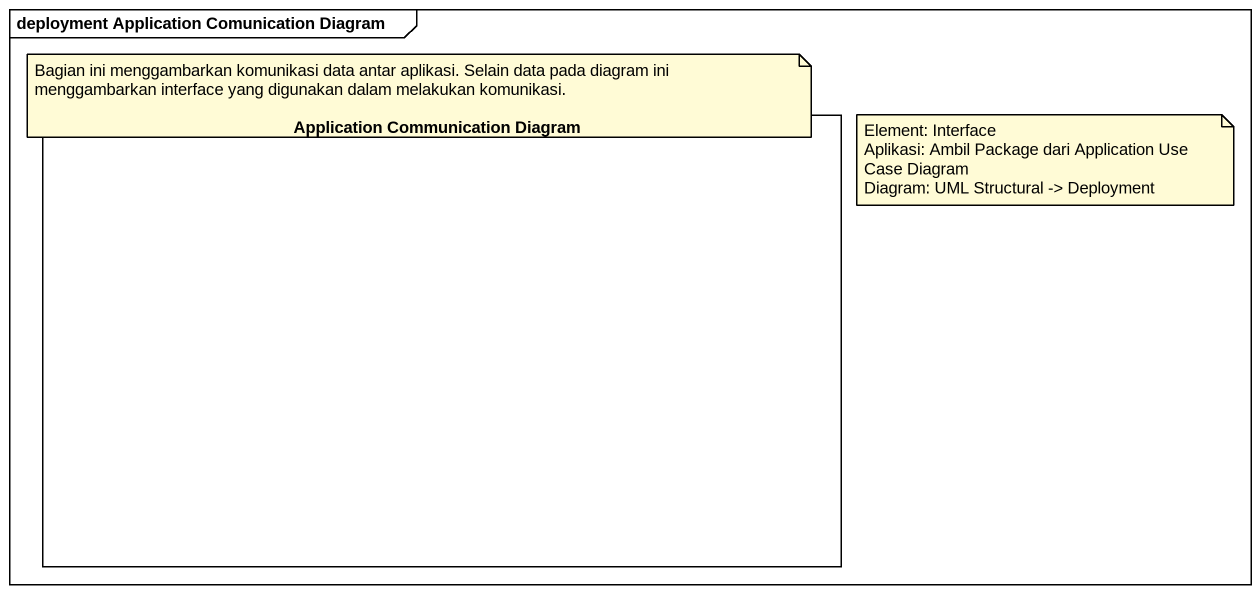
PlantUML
@startuml
mainframe deployment Application Comunication Diagram
rectangle "Application Communication Diagram" as Application_Communication #FFFFFF
note as N1
  Bagian ini menggambarkan komunikasi data antar aplikasi. Selain data pada diagram ini menggambarkan interface yang digunakan dalam melakukan komunikasi.
end note
note as N2
  Element: Interface
  Aplikasi: Ambil Package dari Application Use Case Diagram
  Diagram: UML Structural -> Deployment
end note
@enduml
